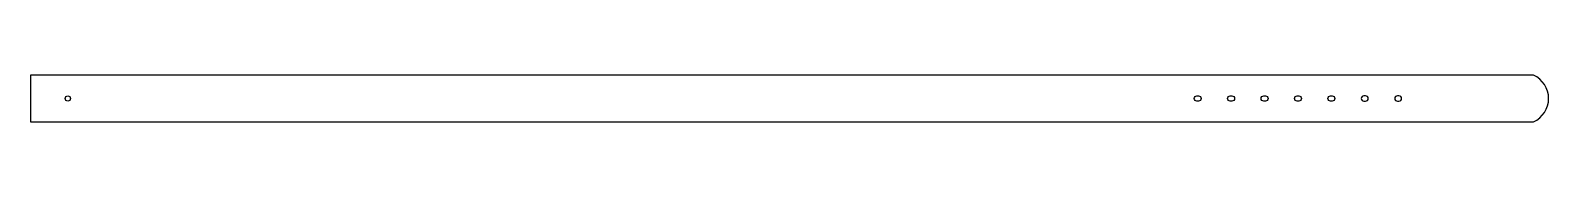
# Model space of a CAD drawing. Header units: millimetres. Extents: x -125 to 1011, y 33 to 68.
import ezdxf

# ---------------------------------------------------------------- set-up
doc = ezdxf.new("R2010")
doc.units = ezdxf.units.MM
doc.header["$MEASUREMENT"] = 0

msp = doc.modelspace()

# ---------------------------------------------------------------- linework, layer by layer
for points in [[(999.6, 68.2), (-125, 68.2), (-125, 33.2), (999.6, 33.2, 0.648887)], [(747.8, 52.7), (749, 52.7, -1), (749, 48.7), (747.8, 48.7, -1)], [(772.8, 52.7), (774, 52.7, -1), (774, 48.7), (772.8, 48.7, -1)], [(797.8, 52.7), (799, 52.7, -1), (799, 48.7), (797.8, 48.7, -1)], [(822.8, 52.7), (824, 52.7, -1), (824, 48.7), (822.8, 48.7, -1)], [(847.8, 52.7), (849, 52.7, -1), (849, 48.7), (847.8, 48.7, -1)], [(872.8, 52.7, 1), (872.8, 48.7), (874, 48.7, 1), (874, 52.7)], [(897.8, 52.7, 1), (897.8, 48.7), (899, 48.7, 1), (899, 52.7)]]:
    msp.add_lwpolyline(points, format="xyb", close=True)
msp.add_circle((-97, 50.7), 2)

doc.saveas('drawing.dxf')
